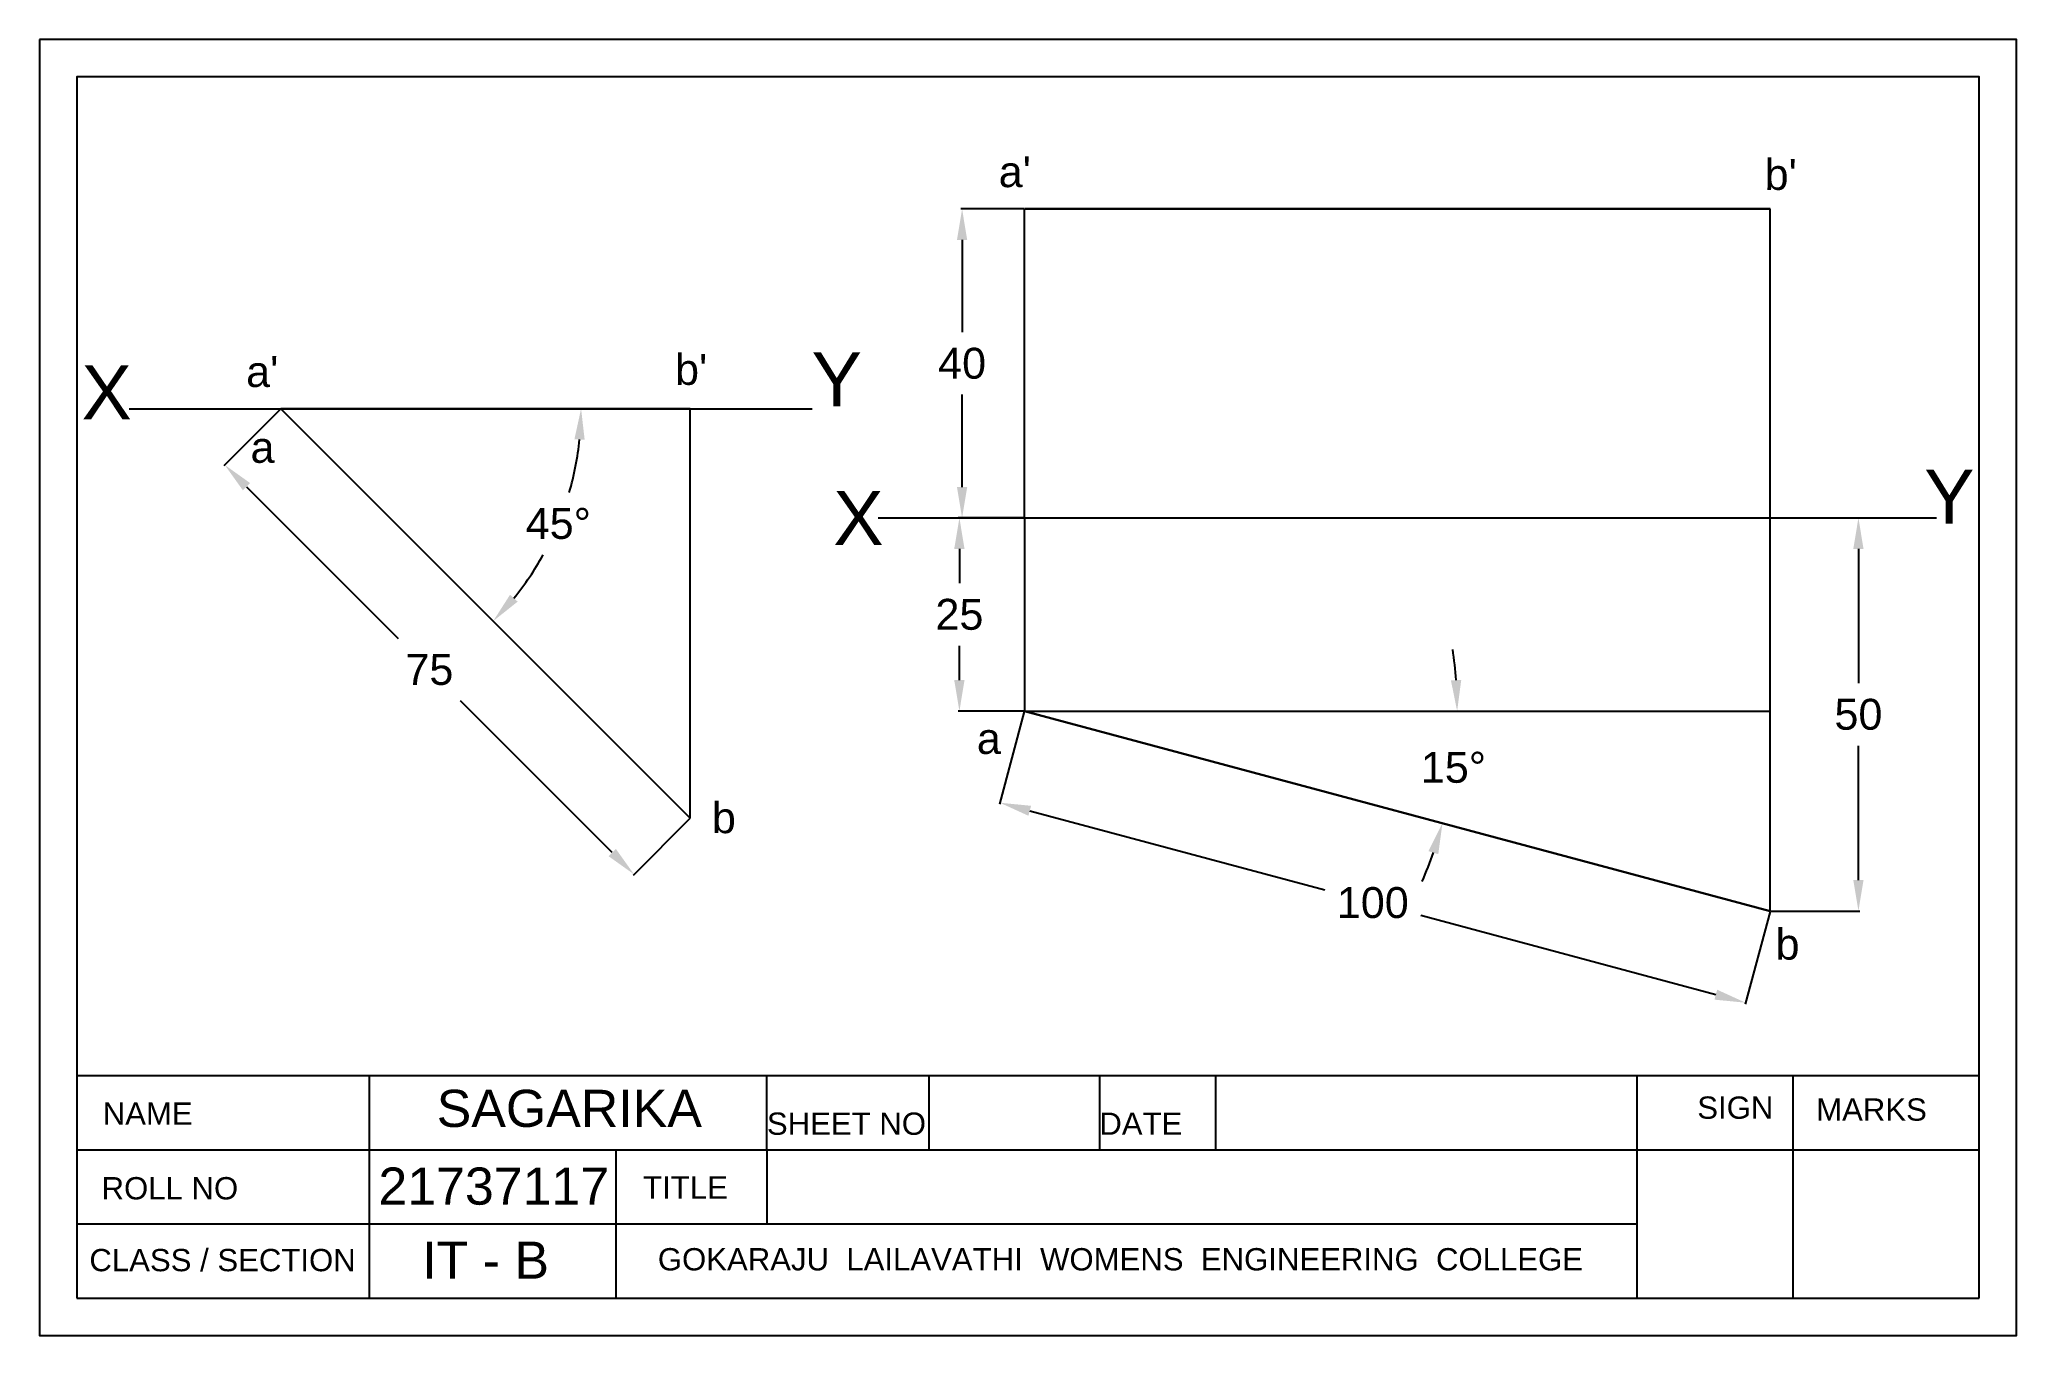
# Model space of a CAD drawing. Header units: millimetres. Extents: x 0 to 266, y 0 to 174.
import ezdxf

# ---------------------------------------------------------------- set-up
doc = ezdxf.new("R2010")
doc.units = ezdxf.units.MM
doc.header["$MEASUREMENT"] = 0
doc.styles.get("Standard").update_dxf_attribs({"font": 'arial.ttf'})
doc.dimstyles.get("Standard").update_dxf_attribs({"dimtxt": 4, "dimasz": 4, "dimexe": 0.18, "dimexo": 0.0625, "dimgap": 2, "dimtad": 0, "dimtih": 1, "dimtoh": 1, "dimdec": 0, "dimzin": 0, "dimdsep": 46, "dimtxsty": 'Standard', "dimcen": 0.09, "dimadec": 0, "dimazin": 0, "dimtfac": 1, "dimtdec": 0, "dimtofl": 0, "dimtmove": 0, "dimatfit": 3, "dimfxl": 1, "dimtolj": 1, "dimtzin": 0, "dimarcsym": 0})

# ---------------------------------------------------------------- blocks, each defined once
blk = doc.blocks.new('*D8')
at = {"color": 0, "lineweight": -2, "transparency": 16777216}
for p, q in [((32.44, 124.68), (24.8, 117.03)), ((27.87, 114.22), (48.3, 93.79)), ((77.12, 64.98), (56.69, 85.41)), ((87.57, 69.55), (79.93, 61.9))]:
    blk.add_line(p, q, dxfattribs=at)
at = {"color": 0, "transparency": 16777216}
for points in [[(28.36, 114.71), (27.38, 113.73), (24.93, 117.16)], [(77.61, 65.47), (76.63, 64.49), (80.06, 62.04)]]:
    blk.add_solid(points, dxfattribs=at)
at = {"layer": 'Defpoints', "color": 0, "transparency": 16777216}
for p in [(32.49, 124.72), (87.62, 69.6), (80.06, 62.04)]:
    blk.add_point(p, dxfattribs=at)
at = {"color": 0, "transparency": 16777216, "insert": (52.49, 89.6), "char_height": 4.158, "attachment_point": 5}
blk.add_mtext('\\A1;75', dxfattribs=at)
blk = doc.blocks.new('*D9')
at = {"color": 0, "lineweight": -2, "transparency": 16777216}
for start, end in [(343.8011, 354.1055), (320.8945, 330.8962)]:
    blk.add_arc((32.49, 124.72), 40.44, start, end, dxfattribs=at)
at = {"color": 0, "transparency": 16777216}
for points in [[(72.02, 120.61), (73.4, 120.54), (72.92, 124.72)], [(64.38, 98.76), (63.35, 99.68), (61.08, 96.13)]]:
    blk.add_solid(points, dxfattribs=at)
at = {"layer": 'Defpoints', "color": 0, "transparency": 16777216}
for p in [(12.07, 124.72), (32.49, 124.72), (104.05, 124.72), (67.51, 104.51), (87.62, 69.6)]:
    blk.add_point(p, dxfattribs=at)
at = {"color": 0, "transparency": 16777216, "insert": (69.85, 109.25), "char_height": 4.158, "attachment_point": 5}
blk.add_mtext('\\A1;45°', dxfattribs=at)
blk = doc.blocks.new('*D10')
at = {"color": 0, "lineweight": -2, "transparency": 16777216}
for start, end in [(4.09, 8.18), (336.82, 340.91)]:
    blk.add_arc((132.62, 84.03), 58.26, start, end, dxfattribs=at)
at = {"color": 0, "transparency": 16777216}
for points in [[(191.43, 88.21), (190.04, 88.16), (190.88, 84.03)], [(187.02, 65.18), (188.34, 64.77), (188.9, 68.95)]]:
    blk.add_solid(points, dxfattribs=at)
at = {"layer": 'Defpoints', "color": 0, "transparency": 16777216}
for p in [(132.62, 84.03), (132.62, 84.03), (233.03, 84.03), (190, 73.91), (233.03, 57.12)]:
    blk.add_point(p, dxfattribs=at)
at = {"color": 0, "transparency": 16777216, "insert": (190.38, 76.43), "char_height": 4.158, "attachment_point": 5}
blk.add_mtext('\\A1;15°', dxfattribs=at)
blk = doc.blocks.new('*D11')
at = {"color": 0, "lineweight": -2, "transparency": 16777216}
for p, q in [((132.6, 83.97), (129.26, 71.51)), ((133.33, 70.61), (173.05, 59.97)), ((225.71, 45.86), (185.99, 56.5)), ((233.01, 57.06), (229.67, 44.6))]:
    blk.add_line(p, q, dxfattribs=at)
at = {"color": 0, "transparency": 16777216}
for points in [[(133.51, 71.28), (133.15, 69.94), (129.31, 71.69)], [(225.89, 46.53), (225.53, 45.19), (229.72, 44.78)]]:
    blk.add_solid(points, dxfattribs=at)
at = {"layer": 'Defpoints', "color": 0, "transparency": 16777216}
for p in [(132.62, 84.03), (233.03, 57.12), (229.72, 44.78)]:
    blk.add_point(p, dxfattribs=at)
at = {"color": 0, "transparency": 16777216, "insert": (179.52, 58.23), "char_height": 4.158, "attachment_point": 5}
blk.add_mtext('\\A1;100', dxfattribs=at)
blk = doc.blocks.new('*D12')
at = {"color": 0, "lineweight": -2, "transparency": 16777216}
for p, q in [((132.55, 151.6), (124.03, 151.6)), ((124.22, 147.44), (124.22, 135.01)), ((124.22, 114.18), (124.22, 126.61)), ((132.55, 110.02), (124.03, 110.02))]:
    blk.add_line(p, q, dxfattribs=at)
at = {"color": 0, "transparency": 16777216}
for points in [[(123.53, 147.44), (124.91, 147.44), (124.22, 151.6)], [(123.53, 114.18), (124.91, 114.18), (124.22, 110.02)]]:
    blk.add_solid(points, dxfattribs=at)
at = {"layer": 'Defpoints', "color": 0, "transparency": 16777216}
for p in [(132.62, 151.6), (124.22, 110.02), (132.62, 110.02)]:
    blk.add_point(p, dxfattribs=at)
at = {"color": 0, "transparency": 16777216, "insert": (124.22, 130.81), "char_height": 4.158, "attachment_point": 5}
blk.add_mtext('\\A1;40', dxfattribs=at)
blk = doc.blocks.new('*D13')
at = {"color": 0, "lineweight": -2, "transparency": 16777216}
for p, q in [((132.55, 110.02), (123.67, 110.02)), ((123.86, 105.86), (123.86, 101.23)), ((123.86, 88.19), (123.86, 92.82)), ((132.55, 84.03), (123.67, 84.03))]:
    blk.add_line(p, q, dxfattribs=at)
at = {"color": 0, "transparency": 16777216}
for points in [[(123.16, 105.86), (124.55, 105.86), (123.86, 110.02)], [(123.16, 88.19), (124.55, 88.19), (123.86, 84.03)]]:
    blk.add_solid(points, dxfattribs=at)
at = {"layer": 'Defpoints', "color": 0, "transparency": 16777216}
for p in [(132.62, 110.02), (123.86, 84.03), (132.62, 84.03)]:
    blk.add_point(p, dxfattribs=at)
at = {"color": 0, "transparency": 16777216, "insert": (123.86, 97.02), "char_height": 4.158, "attachment_point": 5}
blk.add_mtext('\\A1;25', dxfattribs=at)
blk = doc.blocks.new('*D14')
at = {"color": 0, "lineweight": -2, "transparency": 16777216}
for p, q in [((209.47, 110.02), (245.1, 110.02)), ((244.91, 105.86), (244.91, 87.77)), ((244.91, 61.28), (244.91, 79.37)), ((233.1, 57.12), (245.1, 57.12))]:
    blk.add_line(p, q, dxfattribs=at)
at = {"color": 0, "transparency": 16777216}
for points in [[(244.22, 105.86), (245.6, 105.86), (244.91, 110.02)], [(244.22, 61.28), (245.6, 61.28), (244.91, 57.12)]]:
    blk.add_solid(points, dxfattribs=at)
at = {"layer": 'Defpoints', "color": 0, "transparency": 16777216}
for p in [(209.41, 110.02), (233.03, 57.12), (244.91, 57.12)]:
    blk.add_point(p, dxfattribs=at)
at = {"color": 0, "transparency": 16777216, "insert": (244.91, 83.57), "char_height": 4.158, "attachment_point": 5}
blk.add_mtext('\\A1;50', dxfattribs=at)
blk = doc.blocks.new('GOKARAJU3')
for p, q in [((5, 169.4), (5, 5)), ((261.19, 169.4), (5, 169.4)), ((261.19, 5), (261.19, 169.4)), ((5, 35), (261.19, 35)), ((44.39, 35), (44.39, 5)), ((97.94, 25), (97.94, 35)), ((119.76, 35), (119.76, 25)), ((142.7, 35), (142.7, 25)), ((158.32, 35), (158.32, 25)), ((215.08, 35), (215.08, 5)), ((236.07, 35), (236.07, 5)), ((5, 25), (261.19, 25)), ((77.59, 25), (77.59, 5)), ((97.94, 25), (97.94, 15)), ((5, 15), (215.08, 15)), ((5, 5), (261.19, 5))]:
    blk.add_line(p, q)
blk.add_lwpolyline([(0, 174.4), (0, 0), (266.19, 0), (266.19, 174.4)], close=True)
at = {"char_height": 3}
for s, width, insert, attachment_point in [('SIGN', 10.7612, (223.21, 32.16), 1), ('MARKS', 16.273, (239.22, 31.9), 1), ('NAME', 15.9424, (8.51, 31.36), 1), ('SHEET NO', 21.0026, (97.94, 30), 1), ('DATE', 14.9315, (142.7, 30), 1), ('ROLL NO', 20.6744, (8.35, 21.31), 1), ('TITLE', 14.1732, (81.27, 21.41), 1), ('CLASS / SECTION', 35.77, (6.71, 11.64), 1), ('GOKARAJU  LAILAVATHI  WOMENS  ENGINEERING  COLLEGE', 147.5066, (145.54, 10.23), 5)]:
    blk.add_mtext_dynamic_manual_height_columns(s, width=width, gutter_width=15, heights=[0], dxfattribs=dict(at, insert=insert, attachment_point=attachment_point))

msp = doc.modelspace()

# ---------------------------------------------------------------- linework, layer by layer
for p, q in [((132.62, 110.02), (132.62, 151.6)), ((233.03, 57.12), (233.03, 151.6)), ((12.07, 124.72), (104.05, 124.72)), ((32.49, 124.72), (87.62, 69.6)), ((87.62, 69.6), (87.62, 124.72)), ((112.9, 110.02), (247.85, 110.02)), ((132.62, 110.02), (132.62, 84.03)), ((247.85, 110.02), (255.44, 110.02)), ((132.62, 84.03), (233.03, 84.03))]:
    msp.add_line(p, q)
at = {"lineweight": 30}
for p, q in [((132.62, 151.6), (233.03, 151.6)), ((32.49, 124.72), (87.62, 124.72)), ((132.62, 84.03), (233.03, 57.12))]:
    msp.add_line(p, q, dxfattribs=at)
at = {"linetype": 'Continuous'}
msp.add_lwpolyline([(5, 35), (261.19, 35), (261.19, 169.4), (5, 169.4)], close=True, dxfattribs=at)

# ---------------------------------------------------------------- block references
msp.add_blockref('GOKARAJU3', (0, 0))

# ---------------------------------------------------------------- texts
for s, height, p in [("a'", 4.158, (129.15, 154.54)), ("b'", 4.158, (232.28, 154.17)), ('X', 7.28, (5.65, 123.27)), ("a'", 4.158, (27.82, 127.64)), ("b'", 4.158, (85.57, 127.93)), ('Y', 7.28, (103.95, 125.02)), ('a', 4.16, (28.41, 117.44)), ('Y', 7.28, (253.76, 109.25)), ('X', 7.28, (106.87, 106.37)), ('a', 4.16, (126.21, 78.26)), ('b', 4.16, (90.53, 67.6)), ('b', 4.16, (233.75, 50.58)), ('SAGARIKA', 5, (53.48, 28.06)), ('21737117', 5, (45.63, 17.6)), ('IT - B', 5, (51.53, 7.63))]:
    msp.add_text(s, height=height).set_placement(p)

# ---------------------------------------------------------------- dimensions: what is measured, and where the dimension line sits
for base, p1, p2, picture, middle in [((124.22, 110.02), (132.62, 151.6), (132.62, 110.02), '*D12', (124.22, 130.81)), ((123.86, 84.03), (132.62, 110.02), (132.62, 84.03), '*D13', (123.86, 97.02))]:
    dim = msp.add_linear_dim(base=base, p1=p1, p2=p2, angle=90, dimstyle='Standard', override={"dimscale": 1.039527, "dimlfac": 0.961976})
    dim.commit()
    dim.dimension.update_dxf_attribs({"geometry": picture, "text_midpoint": middle})
for base, line1, line2, picture, middle in [((67.51, 104.51), ((32.49, 124.72), (87.62, 69.6)), ((12.07, 124.72), (104.05, 124.72)), '*D9', (69.85, 109.25)), ((190, 73.91), ((132.62, 84.03), (233.03, 57.12)), ((132.62, 84.03), (233.03, 84.03)), '*D10', (190.38, 76.43))]:
    dim = msp.add_angular_dim_2l(base=base, line1=line1, line2=line2, dimstyle='Standard', override={"dimscale": 1.039527, "dimlfac": 0.961976})
    dim.commit()
    dim.dimension.update_dxf_attribs({"geometry": picture, "text_midpoint": middle})
for p1, p2, distance, picture, middle in [((32.49, 124.72), (87.62, 69.6), -10.69, '*D8', (52.49, 89.6)), ((132.62, 84.03), (233.03, 57.12), -12.78, '*D11', (179.52, 58.23))]:
    dim = msp.add_aligned_dim(p1=p1, p2=p2, distance=distance, dimstyle='Standard', override={"dimscale": 1.039527, "dimlfac": 0.961976})
    dim.commit()
    dim.dimension.update_dxf_attribs({"geometry": picture, "text_midpoint": middle})
dim = msp.add_linear_dim(base=(244.91, 57.12), p1=(209.41, 110.02), p2=(233.03, 57.12), angle=90, text='50', dimstyle='Standard', override={"dimscale": 1.039527, "dimlfac": 0.961976})
dim.commit()
dim.dimension.update_dxf_attribs({"geometry": '*D14', "text_midpoint": (244.91, 83.57)})

doc.saveas('drawing.dxf')
